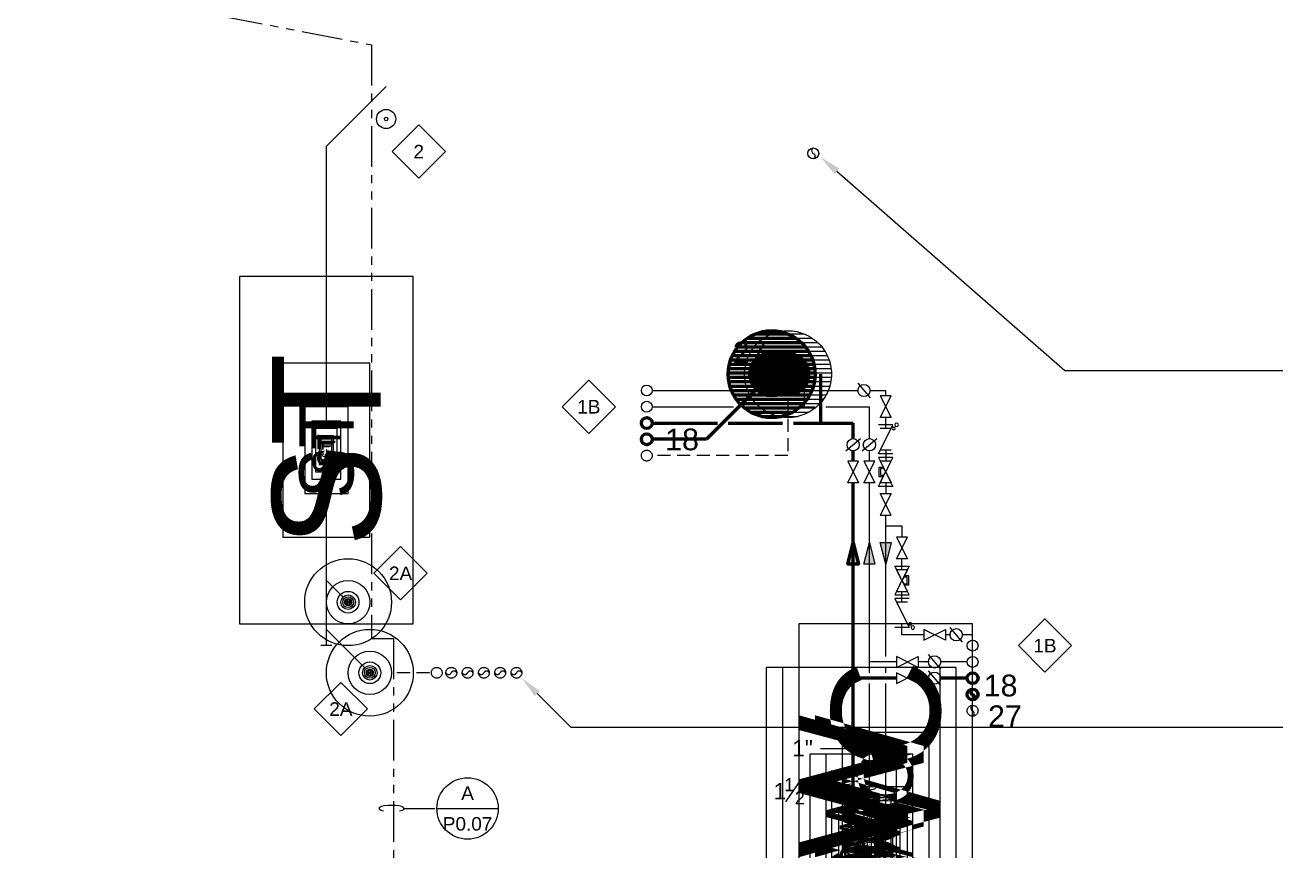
# Model space of a CAD drawing. Extents: x -3956 to 957, y -346 to 1886.
# Drawn here: x -780 to -88, y 494 to 951 of the extents above; entities that cross this region are included whole.
import ezdxf
from ezdxf.enums import TextEntityAlignment as Align

# ---------------------------------------------------------------- set-up
doc = ezdxf.new("R2010")
doc.units = 0
doc.header["$LTSCALE"] = 36
doc.header["$MEASUREMENT"] = 0
doc.linetypes.add('PHANTOM2', pattern=[1.25, 0.625, -0.125, 0.125, -0.125, 0.125, -0.125])
doc.linetypes.add('VENT', pattern=[0.3, 0.2, -0.1])
for name, color, linetype in [('G-ANNO-TEXT', 70, 'Continuous'), ('G-ANNO-TEXT @ 96', 70, 'Continuous'), ('P-GOIV-N @ 96', 3, 'VENT'), ('P-GV-N @ 96', 5, 'VENT'), ('P-HW-N', 1, 'Continuous'), ('P-HW-N @ 1 (1)', 1, 'Continuous'), ('P-HW-N @ 1 (2)', 1, 'Continuous'), ('P-HW-N @ 128', 1, 'Continuous'), ('P-HW-N @ 192', 1, 'Continuous'), ('P-HW-N @ 384', 1, 'Continuous'), ('P-HW-N @ 48', 1, 'Continuous'), ('P-HW-N @ 64', 1, 'Continuous'), ('P-HW-N @ 768', 1, 'Continuous'), ('P-HW-N @ 96', 1, 'Continuous'), ('P-HWC-N', 2, 'Continuous'), ('P-HWC-N @ 1 (1)', 2, 'Continuous'), ('P-HWC-N @ 1 (2)', 2, 'Continuous'), ('P-HWC-N @ 128', 2, 'Continuous'), ('P-HWC-N @ 192', 2, 'Continuous'), ('P-HWC-N @ 384', 2, 'Continuous'), ('P-HWC-N @ 48', 2, 'Continuous'), ('P-HWC-N @ 64', 2, 'Continuous'), ('P-HWC-N @ 768', 2, 'Continuous'), ('P-HWC-N @ 96', 2, 'Continuous'), ('P-SANV-N', 5, 'VENT'), ('P-SANV-N @ 1 (1)', 5, 'VENT'), ('P-SANV-N @ 1 (2)', 5, 'VENT'), ('P-SANV-N @ 12', 5, 'VENT'), ('P-SANV-N @ 128', 5, 'VENT'), ('P-SANV-N @ 16', 5, 'VENT'), ('P-SANV-N @ 192', 5, 'VENT'), ('P-SANV-N @ 2', 5, 'VENT'), ('P-SANV-N @ 24', 5, 'VENT'), ('P-SANV-N @ 384', 5, 'VENT'), ('P-SANV-N @ 4', 5, 'VENT'), ('P-SANV-N @ 48', 5, 'VENT'), ('P-SANV-N @ 64', 5, 'VENT'), ('P-SANV-N @ 768', 5, 'VENT'), ('P-SANV-N @ 8', 5, 'VENT'), ('P-SANV-N @ 96', 5, 'VENT'), ('P-STRM-N', 2, 'Continuous'), ('P-STRM-N @ 1 (1)', 2, 'Continuous'), ('P-STRM-N @ 1 (2)', 2, 'Continuous'), ('P-STRM-N @ 12', 2, 'Continuous'), ('P-STRM-N @ 128', 2, 'Continuous'), ('P-STRM-N @ 16', 2, 'Continuous'), ('P-STRM-N @ 192', 2, 'Continuous'), ('P-STRM-N @ 2', 2, 'Continuous'), ('P-STRM-N @ 24', 2, 'Continuous'), ('P-STRM-N @ 384', 2, 'Continuous'), ('P-STRM-N @ 4', 2, 'Continuous'), ('P-STRM-N @ 48', 2, 'Continuous'), ('P-STRM-N @ 64', 2, 'Continuous'), ('P-STRM-N @ 768', 2, 'Continuous'), ('P-STRM-N @ 8', 2, 'Continuous'), ('P-STRM-N @ 96', 2, 'Continuous')]:
    doc.layers.add(name, color=color, linetype=linetype)
for name, color, linetype, lineweight in [('P-CW-N', 4, 'Continuous', 60), ('P-CW-N @ 1 (1)', 4, 'Continuous', 60), ('P-CW-N @ 1 (2)', 4, 'Continuous', 60), ('P-CW-N @ 128', 4, 'Continuous', 60), ('P-CW-N @ 192', 4, 'Continuous', 60), ('P-CW-N @ 384', 4, 'Continuous', 60), ('P-CW-N @ 48', 4, 'Continuous', 60), ('P-CW-N @ 64', 4, 'Continuous', 60), ('P-CW-N @ 768', 4, 'Continuous', 60), ('P-CW-N @ 96', 4, 'Continuous', 60), ('P-SAN-N', 6, 'Continuous', 60), ('P-SAN-N @ 1 (1)', 6, 'Continuous', 60), ('P-SAN-N @ 1 (2)', 6, 'Continuous', 60), ('P-SAN-N @ 12', 6, 'Continuous', 60), ('P-SAN-N @ 128', 6, 'Continuous', 60), ('P-SAN-N @ 16', 6, 'Continuous', 60), ('P-SAN-N @ 192', 6, 'Continuous', 60), ('P-SAN-N @ 2', 6, 'Continuous', 60), ('P-SAN-N @ 24', 6, 'Continuous', 60), ('P-SAN-N @ 384', 6, 'Continuous', 60), ('P-SAN-N @ 4', 6, 'Continuous', 60), ('P-SAN-N @ 48', 6, 'Continuous', 60), ('P-SAN-N @ 64', 6, 'Continuous', 60), ('P-SAN-N @ 768', 6, 'Continuous', 60), ('P-SAN-N @ 8', 6, 'Continuous', 60), ('P-SAN-N @ 96', 6, 'Continuous', 60)]:
    doc.layers.add(name, color=color, linetype=linetype, lineweight=lineweight)
doc.layers.add('P-SAN-DFU', color=7, linetype='Continuous', plot=False)
doc.styles.add('Arial', font='arial.ttf')

# ---------------------------------------------------------------- blocks, each defined once
blk = doc.blocks.new('*U7')
blk.add_circle((0, 0), 0.03125)
blk = doc.blocks.new('*U18')
blk.add_lwpolyline([(0, 0.0311, 0.634258), (0, 0, -0.634258), (0, -0.0311)], format="xyb")
blk.add_circle((0, 0), 0.0312)
blk = doc.blocks.new('DIAMOND TAG')
blk.add_lwpolyline([(0, -0.1533), (0.1533, 0), (0, 0.1533), (-0.1533, 0)], close=True)
at = {"style": 'Arial'}
blk.add_attdef('XXX', text='', height=0.0781, dxfattribs=at).set_placement((0, 0), align=Align.MIDDLE)
blk = doc.blocks.new('*U6')
h = blk.add_hatch()
h.set_pattern_fill('ANSI31', color=256, scale=0.025, angle=135)
edge = h.paths.add_edge_path()
edge.add_arc((0, 0), 0.03125, 0, 360)
blk.add_circle((0, 0), 0.03125)
blk = doc.blocks.new('*U1521')
at = {"layer": 'P-SAN-N @ 1 (1)'}
blk.add_blockref('*U6', (-367, 757.74), dxfattribs=at)
at = {"layer": 'P-SAN-N @ 1 (2)'}
blk.add_blockref('*U6', (-367, 757.74), dxfattribs=at)
at = {"layer": 'P-SAN-N @ 12', "xscale": 12, "yscale": 12, "zscale": 12}
blk.add_blockref('*U6', (-367, 757.74), dxfattribs=at)
at = {"layer": 'P-SAN-N @ 128', "xscale": 128, "yscale": 128, "zscale": 128}
blk.add_blockref('*U6', (-367, 757.74), dxfattribs=at)
at = {"layer": 'P-SAN-N @ 16', "xscale": 16, "yscale": 16, "zscale": 16}
blk.add_blockref('*U6', (-367, 757.74), dxfattribs=at)
at = {"layer": 'P-SAN-N @ 192', "xscale": 192, "yscale": 192, "zscale": 192}
blk.add_blockref('*U6', (-367, 757.74), dxfattribs=at)
at = {"layer": 'P-SAN-N @ 2', "xscale": 2, "yscale": 2, "zscale": 2}
blk.add_blockref('*U6', (-367, 757.74), dxfattribs=at)
at = {"layer": 'P-SAN-N @ 24', "xscale": 24, "yscale": 24, "zscale": 24}
blk.add_blockref('*U6', (-367, 757.74), dxfattribs=at)
at = {"layer": 'P-SAN-N @ 384', "xscale": 384, "yscale": 384, "zscale": 384}
blk.add_blockref('*U6', (-367, 757.74), dxfattribs=at)
at = {"layer": 'P-SAN-N @ 4', "xscale": 4, "yscale": 4, "zscale": 4}
blk.add_blockref('*U6', (-367, 757.74), dxfattribs=at)
at = {"layer": 'P-SAN-N @ 48', "xscale": 48, "yscale": 48, "zscale": 48}
blk.add_blockref('*U6', (-367, 757.74), dxfattribs=at)
at = {"layer": 'P-SAN-N @ 64', "xscale": 64, "yscale": 64, "zscale": 64}
blk.add_blockref('*U6', (-367, 757.74), dxfattribs=at)
at = {"layer": 'P-SAN-N @ 768', "xscale": 768, "yscale": 768, "zscale": 768}
blk.add_blockref('*U6', (-367, 757.74), dxfattribs=at)
at = {"layer": 'P-SAN-N @ 8', "xscale": 8, "yscale": 8, "zscale": 8}
blk.add_blockref('*U6', (-367, 757.74), dxfattribs=at)
at = {"layer": 'P-SAN-N @ 96', "xscale": 96, "yscale": 96, "zscale": 96}
blk.add_blockref('*U6', (-367, 757.74), dxfattribs=at)
blk = doc.blocks.new('*U1522')
at = {"layer": 'P-SANV-N @ 1 (1)'}
blk.add_blockref('*U6', (-358, 757.74), dxfattribs=at)
at = {"layer": 'P-SANV-N @ 1 (2)'}
blk.add_blockref('*U6', (-358, 757.74), dxfattribs=at)
at = {"layer": 'P-SANV-N @ 12', "xscale": 12, "yscale": 12, "zscale": 12}
blk.add_blockref('*U6', (-358, 757.74), dxfattribs=at)
at = {"layer": 'P-SANV-N @ 128', "xscale": 128, "yscale": 128, "zscale": 128}
blk.add_blockref('*U6', (-358, 757.74), dxfattribs=at)
at = {"layer": 'P-SANV-N @ 16', "xscale": 16, "yscale": 16, "zscale": 16}
blk.add_blockref('*U6', (-358, 757.74), dxfattribs=at)
at = {"layer": 'P-SANV-N @ 192', "xscale": 192, "yscale": 192, "zscale": 192}
blk.add_blockref('*U6', (-358, 757.74), dxfattribs=at)
at = {"layer": 'P-SANV-N @ 2', "xscale": 2, "yscale": 2, "zscale": 2}
blk.add_blockref('*U6', (-358, 757.74), dxfattribs=at)
at = {"layer": 'P-SANV-N @ 24', "xscale": 24, "yscale": 24, "zscale": 24}
blk.add_blockref('*U6', (-358, 757.74), dxfattribs=at)
at = {"layer": 'P-SANV-N @ 384', "xscale": 384, "yscale": 384, "zscale": 384}
blk.add_blockref('*U6', (-358, 757.74), dxfattribs=at)
at = {"layer": 'P-SANV-N @ 4', "xscale": 4, "yscale": 4, "zscale": 4}
blk.add_blockref('*U6', (-358, 757.74), dxfattribs=at)
at = {"layer": 'P-SANV-N @ 48', "xscale": 48, "yscale": 48, "zscale": 48}
blk.add_blockref('*U6', (-358, 757.74), dxfattribs=at)
at = {"layer": 'P-SANV-N @ 64', "xscale": 64, "yscale": 64, "zscale": 64}
blk.add_blockref('*U6', (-358, 757.74), dxfattribs=at)
at = {"layer": 'P-SANV-N @ 768', "xscale": 768, "yscale": 768, "zscale": 768}
blk.add_blockref('*U6', (-358, 757.74), dxfattribs=at)
at = {"layer": 'P-SANV-N @ 8', "xscale": 8, "yscale": 8, "zscale": 8}
blk.add_blockref('*U6', (-358, 757.74), dxfattribs=at)
at = {"layer": 'P-SANV-N @ 96', "xscale": 96, "yscale": 96, "zscale": 96}
blk.add_blockref('*U6', (-358, 757.74), dxfattribs=at)
blk = doc.blocks.new('*U87')
at = {"linetype": 'Continuous'}
blk.add_lwpolyline([(0.0625, 0.0625, 0, 0.0273, 0), (0.0041, 0.0625, 0, 0, 0), (0.0041, 0.0625, 0, 0, 0), (-0.0625, 0.0625, 0, 0, 0)], format="xyseb", dxfattribs=at)
blk.add_lwpolyline([(0.0625, 0.0312), (0.0625, -0.0312), (-0.0625, 0.0312), (-0.0625, -0.0312)], dxfattribs=at)
blk.add_circle((-0.0625, 0.0469), 0.00781, dxfattribs=at)
blk = doc.blocks.new('*U1525')
at = {"layer": 'P-HWC-N @ 128', "xscale": -128, "yscale": 128, "zscale": 128, "rotation": 270}
blk.add_blockref('*U87', (-295, 625.74), dxfattribs=at)
at = {"layer": 'P-HWC-N @ 96', "xscale": -96, "yscale": 96, "zscale": 96, "rotation": 270}
blk.add_blockref('*U87', (-295, 625.74), dxfattribs=at)
blk = doc.blocks.new('*U32')
at = {"linetype": 'Continuous'}
for points in [[(-0.0195, -0.0098), (-0.0625, -0.0313), (-0.0625, 0.0312), (-0.0195, 0.0098)], [(-0.0195, 0.0098), (-0.0195, 0.0293), (0.0195, 0.0293), (0.0195, 0.0098)], [(-0.0195, -0.0098), (0, 0), (-0.0195, 0.0098)], [(0.0195, 0.0098), (0, 0), (0.0195, -0.0098)], [(0.0195, -0.0098), (0.0625, -0.0313), (0.0625, 0.0312), (0.0195, 0.0098)]]:
    blk.add_lwpolyline(points, dxfattribs=at)
blk = doc.blocks.new('*U1526')
at = {"layer": 'P-HWC-N @ 128', "xscale": -128, "yscale": 128, "zscale": 128, "rotation": 270.0000005390557}
blk.add_blockref('*U32', (-295, 643.74), dxfattribs=at)
at = {"layer": 'P-HWC-N @ 96', "xscale": -96, "yscale": 96, "zscale": 96, "rotation": 270.0000005390557}
blk.add_blockref('*U32', (-295, 643.74), dxfattribs=at)
blk = doc.blocks.new('*U31')
at = {"linetype": 'Continuous'}
blk.add_lwpolyline([(-0.0625, 0.0625, 0, 0.0273, 0), (-0.0041, 0.0625, 0, 0, 0), (-0.0041, 0.0625, 0, 0, 0), (0.0625, 0.0625, 0, 0, 0)], format="xyseb", dxfattribs=at)
blk.add_lwpolyline([(-0.0625, 0.0312), (-0.0625, -0.0312), (0.0625, 0.0312), (0.0625, -0.0312)], dxfattribs=at)
blk.add_circle((0.0625, 0.0469), 0.00781, dxfattribs=at)
blk = doc.blocks.new('*U1527')
at = {"layer": 'P-HWC-N @ 128', "xscale": -128, "yscale": 128, "zscale": 128, "rotation": 270}
blk.add_blockref('*U31', (-304, 721.74), dxfattribs=at)
at = {"layer": 'P-HWC-N @ 96', "xscale": -96, "yscale": 96, "zscale": 96, "rotation": 270}
blk.add_blockref('*U31', (-304, 721.74), dxfattribs=at)
blk = doc.blocks.new('*U1528')
at = {"layer": 'P-HWC-N @ 128', "xscale": -128, "yscale": 128, "zscale": 128, "rotation": 90.00000053905568}
blk.add_blockref('*U32', (-304, 703.74), dxfattribs=at)
at = {"layer": 'P-HWC-N @ 96', "xscale": -96, "yscale": 96, "zscale": 96, "rotation": 90.00000053905568}
blk.add_blockref('*U32', (-304, 703.74), dxfattribs=at)
blk = doc.blocks.new('*U15')
at = {"layer": 'DEFPOINTS'}
blk.add_lwpolyline([(-0.15625, -0.0625), (0.15625, -0.0625), (0.15625, 0.0625), (-0.15625, 0.0625)], close=True, dxfattribs=at)
at = {"style": 'Arial'}
blk.add_text('HWC', height=0.078125, dxfattribs=at).set_placement((0, 0), align=Align.MIDDLE)
blk = doc.blocks.new('*U1531')
at = {"layer": 'P-HWC-N @ 1 (1)', "linetype": 'ByBlock', "lineweight": -2, "rotation": 90}
blk.add_blockref('*U15', (-304, 499.74), dxfattribs=at)
at = {"layer": 'P-HWC-N @ 1 (2)', "linetype": 'ByBlock', "lineweight": -2, "rotation": 90}
blk.add_blockref('*U15', (-304, 499.74), dxfattribs=at)
at = {"layer": 'P-HWC-N @ 128', "linetype": 'ByBlock', "lineweight": -2, "xscale": 128, "yscale": 128, "zscale": 128, "rotation": 90}
blk.add_blockref('*U15', (-304, 499.74), dxfattribs=at)
at = {"layer": 'P-HWC-N @ 192', "linetype": 'ByBlock', "lineweight": -2, "xscale": 192, "yscale": 192, "zscale": 192, "rotation": 90}
blk.add_blockref('*U15', (-304, 499.74), dxfattribs=at)
at = {"layer": 'P-HWC-N @ 384', "linetype": 'ByBlock', "lineweight": -2, "xscale": 384, "yscale": 384, "zscale": 384, "rotation": 90}
blk.add_blockref('*U15', (-304, 499.74), dxfattribs=at)
at = {"layer": 'P-HWC-N @ 48', "linetype": 'ByBlock', "lineweight": -2, "xscale": 48, "yscale": 48, "zscale": 48, "rotation": 90}
blk.add_blockref('*U15', (-304, 499.74), dxfattribs=at)
at = {"layer": 'P-HWC-N @ 64', "linetype": 'ByBlock', "lineweight": -2, "xscale": 64, "yscale": 64, "zscale": 64, "rotation": 90}
blk.add_blockref('*U15', (-304, 499.74), dxfattribs=at)
at = {"layer": 'P-HWC-N @ 768', "linetype": 'ByBlock', "lineweight": -2, "xscale": 768, "yscale": 768, "zscale": 768, "rotation": 90}
blk.add_blockref('*U15', (-304, 499.74), dxfattribs=at)
at = {"layer": 'P-HWC-N @ 96', "linetype": 'ByBlock', "lineweight": -2, "xscale": 96, "yscale": 96, "zscale": 96, "rotation": 90}
blk.add_blockref('*U15', (-304, 499.74), dxfattribs=at)
blk = doc.blocks.new('*U10')
at = {"layer": 'DEFPOINTS'}
blk.add_lwpolyline([(-0.125, -0.0625), (0.125, -0.0625), (0.125, 0.0625), (-0.125, 0.0625)], close=True, dxfattribs=at)
at = {"style": 'Arial'}
blk.add_text('CW', height=0.078125, dxfattribs=at).set_placement((0, 0), align=Align.MIDDLE)
blk = doc.blocks.new('*U1532')
at = {"layer": 'P-CW-N @ 1 (1)', "linetype": 'ByBlock', "lineweight": -2, "rotation": 90}
blk.add_blockref('*U10', (-322, 499.74), dxfattribs=at)
at = {"layer": 'P-CW-N @ 1 (2)', "linetype": 'ByBlock', "lineweight": -2, "rotation": 90}
blk.add_blockref('*U10', (-322, 499.74), dxfattribs=at)
at = {"layer": 'P-CW-N @ 128', "linetype": 'ByBlock', "lineweight": -2, "xscale": 128, "yscale": 128, "zscale": 128, "rotation": 90}
blk.add_blockref('*U10', (-322, 499.74), dxfattribs=at)
at = {"layer": 'P-CW-N @ 192', "linetype": 'ByBlock', "lineweight": -2, "xscale": 192, "yscale": 192, "zscale": 192, "rotation": 90}
blk.add_blockref('*U10', (-322, 499.74), dxfattribs=at)
at = {"layer": 'P-CW-N @ 384', "linetype": 'ByBlock', "lineweight": -2, "xscale": 384, "yscale": 384, "zscale": 384, "rotation": 90}
blk.add_blockref('*U10', (-322, 499.74), dxfattribs=at)
at = {"layer": 'P-CW-N @ 48', "linetype": 'ByBlock', "lineweight": -2, "xscale": 48, "yscale": 48, "zscale": 48, "rotation": 90}
blk.add_blockref('*U10', (-322, 499.74), dxfattribs=at)
at = {"layer": 'P-CW-N @ 64', "linetype": 'ByBlock', "lineweight": -2, "xscale": 64, "yscale": 64, "zscale": 64, "rotation": 90}
blk.add_blockref('*U10', (-322, 499.74), dxfattribs=at)
at = {"layer": 'P-CW-N @ 768', "linetype": 'ByBlock', "lineweight": -2, "xscale": 768, "yscale": 768, "zscale": 768, "rotation": 90}
blk.add_blockref('*U10', (-322, 499.74), dxfattribs=at)
at = {"layer": 'P-CW-N @ 96', "linetype": 'ByBlock', "lineweight": -2, "xscale": 96, "yscale": 96, "zscale": 96, "rotation": 90}
blk.add_blockref('*U10', (-322, 499.74), dxfattribs=at)
blk = doc.blocks.new('*U39')
at = {"layer": 'DEFPOINTS'}
blk.add_lwpolyline([(-0.125, -0.0625), (0.125, -0.0625), (0.125, 0.0625), (-0.125, 0.0625)], close=True, dxfattribs=at)
at = {"style": 'Arial'}
blk.add_text('HW', height=0.078125, dxfattribs=at).set_placement((0, 0), align=Align.MIDDLE)
blk = doc.blocks.new('*U1533')
at = {"layer": 'P-HW-N @ 1 (1)', "linetype": 'ByBlock', "lineweight": -2, "rotation": 90}
blk.add_blockref('*U39', (-313, 499.74), dxfattribs=at)
at = {"layer": 'P-HW-N @ 1 (2)', "linetype": 'ByBlock', "lineweight": -2, "rotation": 90}
blk.add_blockref('*U39', (-313, 499.74), dxfattribs=at)
at = {"layer": 'P-HW-N @ 128', "linetype": 'ByBlock', "lineweight": -2, "xscale": 128, "yscale": 128, "zscale": 128, "rotation": 90}
blk.add_blockref('*U39', (-313, 499.74), dxfattribs=at)
at = {"layer": 'P-HW-N @ 192', "linetype": 'ByBlock', "lineweight": -2, "xscale": 192, "yscale": 192, "zscale": 192, "rotation": 90}
blk.add_blockref('*U39', (-313, 499.74), dxfattribs=at)
at = {"layer": 'P-HW-N @ 384', "linetype": 'ByBlock', "lineweight": -2, "xscale": 384, "yscale": 384, "zscale": 384, "rotation": 90}
blk.add_blockref('*U39', (-313, 499.74), dxfattribs=at)
at = {"layer": 'P-HW-N @ 48', "linetype": 'ByBlock', "lineweight": -2, "xscale": 48, "yscale": 48, "zscale": 48, "rotation": 90}
blk.add_blockref('*U39', (-313, 499.74), dxfattribs=at)
at = {"layer": 'P-HW-N @ 64', "linetype": 'ByBlock', "lineweight": -2, "xscale": 64, "yscale": 64, "zscale": 64, "rotation": 90}
blk.add_blockref('*U39', (-313, 499.74), dxfattribs=at)
at = {"layer": 'P-HW-N @ 768', "linetype": 'ByBlock', "lineweight": -2, "xscale": 768, "yscale": 768, "zscale": 768, "rotation": 90}
blk.add_blockref('*U39', (-313, 499.74), dxfattribs=at)
at = {"layer": 'P-HW-N @ 96', "linetype": 'ByBlock', "lineweight": -2, "xscale": 96, "yscale": 96, "zscale": 96, "rotation": 90}
blk.add_blockref('*U39', (-313, 499.74), dxfattribs=at)
blk = doc.blocks.new('DRAIN')
at = {"linetype": 'Continuous'}
blk.add_circle((0, 0), 0.0553, dxfattribs=at)
at = {"color": 7, "linetype": 'Continuous'}
blk.add_circle((0, 0), 0.01, dxfattribs=at)
blk = doc.blocks.new('*U1589')
at = {"layer": 'P-STRM-N @ 1 (1)'}
blk.add_blockref('*U7', (-589, 592.74), dxfattribs=at)
at = {"layer": 'P-STRM-N @ 1 (2)'}
blk.add_blockref('*U7', (-589, 592.74), dxfattribs=at)
at = {"layer": 'P-STRM-N @ 12', "xscale": 12, "yscale": 12, "zscale": 12}
blk.add_blockref('*U7', (-589, 592.74), dxfattribs=at)
at = {"layer": 'P-STRM-N @ 128', "xscale": 128, "yscale": 128, "zscale": 128}
blk.add_blockref('*U7', (-589, 592.74), dxfattribs=at)
at = {"layer": 'P-STRM-N @ 16', "xscale": 16, "yscale": 16, "zscale": 16}
blk.add_blockref('*U7', (-589, 592.74), dxfattribs=at)
at = {"layer": 'P-STRM-N @ 192', "xscale": 192, "yscale": 192, "zscale": 192}
blk.add_blockref('*U7', (-589, 592.74), dxfattribs=at)
at = {"layer": 'P-STRM-N @ 2', "xscale": 2, "yscale": 2, "zscale": 2}
blk.add_blockref('*U7', (-589, 592.74), dxfattribs=at)
at = {"layer": 'P-STRM-N @ 24', "xscale": 24, "yscale": 24, "zscale": 24}
blk.add_blockref('*U7', (-589, 592.74), dxfattribs=at)
at = {"layer": 'P-STRM-N @ 384', "xscale": 384, "yscale": 384, "zscale": 384}
blk.add_blockref('*U7', (-589, 592.74), dxfattribs=at)
at = {"layer": 'P-STRM-N @ 4', "xscale": 4, "yscale": 4, "zscale": 4}
blk.add_blockref('*U7', (-589, 592.74), dxfattribs=at)
at = {"layer": 'P-STRM-N @ 48', "xscale": 48, "yscale": 48, "zscale": 48}
blk.add_blockref('*U7', (-589, 592.74), dxfattribs=at)
at = {"layer": 'P-STRM-N @ 64', "xscale": 64, "yscale": 64, "zscale": 64}
blk.add_blockref('*U7', (-589, 592.74), dxfattribs=at)
at = {"layer": 'P-STRM-N @ 768', "xscale": 768, "yscale": 768, "zscale": 768}
blk.add_blockref('*U7', (-589, 592.74), dxfattribs=at)
at = {"layer": 'P-STRM-N @ 8', "xscale": 8, "yscale": 8, "zscale": 8}
blk.add_blockref('*U7', (-589, 592.74), dxfattribs=at)
at = {"layer": 'P-STRM-N @ 96', "xscale": 96, "yscale": 96, "zscale": 96}
blk.add_blockref('*U7', (-589, 592.74), dxfattribs=at)
blk = doc.blocks.new('*U1590')
at = {"layer": 'P-STRM-N @ 1 (1)'}
blk.add_blockref('*U7', (-601, 631.74), dxfattribs=at)
at = {"layer": 'P-STRM-N @ 1 (2)'}
blk.add_blockref('*U7', (-601, 631.74), dxfattribs=at)
at = {"layer": 'P-STRM-N @ 12', "xscale": 12, "yscale": 12, "zscale": 12}
blk.add_blockref('*U7', (-601, 631.74), dxfattribs=at)
at = {"layer": 'P-STRM-N @ 128', "xscale": 128, "yscale": 128, "zscale": 128}
blk.add_blockref('*U7', (-601, 631.74), dxfattribs=at)
at = {"layer": 'P-STRM-N @ 16', "xscale": 16, "yscale": 16, "zscale": 16}
blk.add_blockref('*U7', (-601, 631.74), dxfattribs=at)
at = {"layer": 'P-STRM-N @ 192', "xscale": 192, "yscale": 192, "zscale": 192}
blk.add_blockref('*U7', (-601, 631.74), dxfattribs=at)
at = {"layer": 'P-STRM-N @ 2', "xscale": 2, "yscale": 2, "zscale": 2}
blk.add_blockref('*U7', (-601, 631.74), dxfattribs=at)
at = {"layer": 'P-STRM-N @ 24', "xscale": 24, "yscale": 24, "zscale": 24}
blk.add_blockref('*U7', (-601, 631.74), dxfattribs=at)
at = {"layer": 'P-STRM-N @ 384', "xscale": 384, "yscale": 384, "zscale": 384}
blk.add_blockref('*U7', (-601, 631.74), dxfattribs=at)
at = {"layer": 'P-STRM-N @ 4', "xscale": 4, "yscale": 4, "zscale": 4}
blk.add_blockref('*U7', (-601, 631.74), dxfattribs=at)
at = {"layer": 'P-STRM-N @ 48', "xscale": 48, "yscale": 48, "zscale": 48}
blk.add_blockref('*U7', (-601, 631.74), dxfattribs=at)
at = {"layer": 'P-STRM-N @ 64', "xscale": 64, "yscale": 64, "zscale": 64}
blk.add_blockref('*U7', (-601, 631.74), dxfattribs=at)
at = {"layer": 'P-STRM-N @ 768', "xscale": 768, "yscale": 768, "zscale": 768}
blk.add_blockref('*U7', (-601, 631.74), dxfattribs=at)
at = {"layer": 'P-STRM-N @ 8', "xscale": 8, "yscale": 8, "zscale": 8}
blk.add_blockref('*U7', (-601, 631.74), dxfattribs=at)
at = {"layer": 'P-STRM-N @ 96', "xscale": 96, "yscale": 96, "zscale": 96}
blk.add_blockref('*U7', (-601, 631.74), dxfattribs=at)
blk = doc.blocks.new('*U64')
at = {"layer": 'DEFPOINTS'}
blk.add_lwpolyline([(-0.125, -0.0625), (0.125, -0.0625), (0.125, 0.0625), (-0.125, 0.0625)], close=True, dxfattribs=at)
at = {"style": 'Arial'}
blk.add_text('ST', height=0.078125, dxfattribs=at).set_placement((0, 0), align=Align.MIDDLE)
blk = doc.blocks.new('*U1592')
at = {"layer": 'P-STRM-N @ 1 (1)', "linetype": 'ByBlock', "lineweight": -2, "rotation": 90}
blk.add_blockref('*U64', (-613, 715.74), dxfattribs=at)
at = {"layer": 'P-STRM-N @ 1 (2)', "linetype": 'ByBlock', "lineweight": -2, "rotation": 90}
blk.add_blockref('*U64', (-613, 715.74), dxfattribs=at)
at = {"layer": 'P-STRM-N @ 128', "linetype": 'ByBlock', "lineweight": -2, "xscale": 128, "yscale": 128, "zscale": 128, "rotation": 90}
blk.add_blockref('*U64', (-613, 715.74), dxfattribs=at)
at = {"layer": 'P-STRM-N @ 192', "linetype": 'ByBlock', "lineweight": -2, "xscale": 192, "yscale": 192, "zscale": 192, "rotation": 90}
blk.add_blockref('*U64', (-613, 715.74), dxfattribs=at)
at = {"layer": 'P-STRM-N @ 384', "linetype": 'ByBlock', "lineweight": -2, "xscale": 384, "yscale": 384, "zscale": 384, "rotation": 90}
blk.add_blockref('*U64', (-613, 715.74), dxfattribs=at)
at = {"layer": 'P-STRM-N @ 48', "linetype": 'ByBlock', "lineweight": -2, "xscale": 48, "yscale": 48, "zscale": 48, "rotation": 90}
blk.add_blockref('*U64', (-613, 715.74), dxfattribs=at)
at = {"layer": 'P-STRM-N @ 64', "linetype": 'ByBlock', "lineweight": -2, "xscale": 64, "yscale": 64, "zscale": 64, "rotation": 90}
blk.add_blockref('*U64', (-613, 715.74), dxfattribs=at)
at = {"layer": 'P-STRM-N @ 768', "linetype": 'ByBlock', "lineweight": -2, "xscale": 768, "yscale": 768, "zscale": 768, "rotation": 90}
blk.add_blockref('*U64', (-613, 715.74), dxfattribs=at)
at = {"layer": 'P-STRM-N @ 96', "linetype": 'ByBlock', "lineweight": -2, "xscale": 96, "yscale": 96, "zscale": 96, "rotation": 90}
blk.add_blockref('*U64', (-613, 715.74), dxfattribs=at)
blk = doc.blocks.new('PIPE-PLAN')
at = {"linetype": 'Continuous'}
for p, q in [((-0.09375, -0.03125), (-0.09375, 0.03125)), ((-0.09375, 0), (0, 0))]:
    blk.add_line(p, q, dxfattribs=at)
blk = doc.blocks.new('RISER TAG')
blk.add_line((-0.1766, 0), (0.1766, 0))
blk.add_circle((0, 0), 0.1766)
at = {"style": 'Arial'}
for p in [(0, 0.0883), (0, -0.0883)]:
    blk.add_attdef('X', text='', height=0.0781, dxfattribs=at).set_placement(p, align=Align.MIDDLE_CENTER)
blk = doc.blocks.new('*U108')
blk.add_hatch(color=256).paths.add_polyline_path([(-0.125, 0), (0, -0.03125), (0, 0.03125)])
blk.add_lwpolyline([(-0.125, 0), (0, 0.03125), (0, -0.03125), (-0.125, 0)])
blk = doc.blocks.new('LeaderNoteBlock')
blk.add_ellipse((0, 0), major_axis=(1, 0), ratio=0.25, start_param=5.387521, end_param=10.320443)

msp = doc.modelspace()

# ---------------------------------------------------------------- linework, layer by layer
at = {"color": 7, "linetype": 'Continuous'}
for p, q in [((-319.37, 752.77), (-312.63, 744.72)), ((-326.03, 715.37), (-317.97, 722.11)), ((-317.03, 715.37), (-308.97, 722.11)), ((-261.63, 609.72), (-268.37, 617.77)), ((-273.63, 594.72), (-280.37, 602.77)), ((-273.63, 585.72), (-280.37, 593.77))]:
    msp.add_line(p, q, dxfattribs=at)
at = {"linetype": 'Continuous'}
for points in [[(-301, 733.74), (-307, 733.74), (-301, 745.74), (-307, 745.74), (-301, 733.74)], [(-319, 697.74), (-325, 697.74), (-319, 709.74), (-325, 709.74), (-319, 697.74)], [(-310, 697.74), (-316, 697.74), (-310, 709.74), (-316, 709.74), (-310, 697.74)], [(-307, 691.74), (-301, 691.74), (-307, 679.74), (-301, 679.74), (-307, 691.74)], [(-292, 655.74), (-298, 655.74), (-292, 667.74), (-298, 667.74), (-292, 655.74)], [(-271, 616.74), (-271, 610.74), (-283, 616.74), (-283, 610.74), (-271, 616.74)], [(-286, 601.74), (-286, 595.74), (-298, 601.74), (-298, 595.74), (-286, 601.74)], [(-286, 592.74), (-286, 586.74), (-298, 592.74), (-298, 586.74), (-286, 592.74)]]:
    msp.add_lwpolyline(points, dxfattribs=at)
for centre in [(-316, 748.74), (-322, 718.74), (-313, 718.74), (-265, 613.74), (-277, 598.74), (-277, 589.74)]:
    msp.add_circle(centre, 3.38, dxfattribs=at)
at = {"layer": 'G-ANNO-TEXT', "linetype": 'PHANTOM2'}
for p, q in [((-1024, 1023.74), (-588, 939.74)), ((-588, 939.74), (-588, 611.74)), ((-588, 611.74), (-576, 611.74)), ((-576, 611.74), (-576, 415.74))]:
    msp.add_line(p, q, dxfattribs=at)
at = {"layer": 'G-ANNO-TEXT'}
for p, q in [((-359.25, 521.42), (-350.99, 533.21)), ((-326, 529.74), (-340, 529.74)), ((-570, 517.74), (-556, 517.74)), ((-556, 517.74), (-553, 517.74))]:
    msp.add_line(p, q, dxfattribs=at)
for points in [[(-330.96, 869.85), (-205, 759.74), (32, 759.74)], [(-496.51, 581.26), (-478, 562.74), (32, 562.74)], [(-307, 550.74), (-337, 550.74), (-340, 550.74)]]:
    msp.add_lwpolyline(points, dxfattribs=at)
for centre, major_axis, start_param, end_param in [((-317.5, 529.74), (-8.5, 0), 5.480171, 10.227792), ((-577, 517.74), (7, 0), 5.402002, 10.305962)]:
    msp.add_ellipse(centre, major_axis=major_axis, ratio=0.25, start_param=start_param, end_param=end_param, dxfattribs=at)
for points in [[(-332.28, 868.34), (-340, 877.74), (-329.65, 871.35)], [(-497.93, 579.84), (-505, 589.74), (-495.1, 582.67)]]:
    msp.add_solid(points, dxfattribs=at)
at = {"layer": 'P-CW-N'}
for p, q in [((-340, 757.74), (-340, 730.74)), ((-433, 730.74), (-397, 730.74)), ((-391, 730.74), (-361, 730.74)), ((-355, 730.74), (-322, 730.74)), ((-322, 721.74), (-322, 730.74)), ((-322, 709.74), (-322, 715.74)), ((-322, 511.74), (-322, 697.74)), ((-298, 589.74), (-322, 589.74)), ((-280, 589.74), (-286, 589.74)), ((-259, 589.74), (-274, 589.74))]:
    msp.add_line(p, q, dxfattribs=at)
at = {"layer": 'P-HW-N'}
for p, q in [((-349, 757.74), (-349, 739.74)), ((-433, 739.74), (-388, 739.74)), ((-382, 739.74), (-361, 739.74)), ((-355, 739.74), (-343, 739.74)), ((-337, 739.74), (-313, 739.74)), ((-313, 721.74), (-313, 739.74)), ((-313, 709.74), (-313, 715.74)), ((-313, 592.74), (-313, 697.74)), ((-298, 598.74), (-313, 598.74)), ((-280, 598.74), (-286, 598.74)), ((-259, 598.74), (-274, 598.74)), ((-313, 511.74), (-313, 586.74))]:
    msp.add_line(p, q, dxfattribs=at)
at = {"layer": 'P-HWC-N'}
for p, q in [((-433, 748.74), (-379, 748.74)), ((-373, 748.74), (-361, 748.74)), ((-355, 748.74), (-352, 748.74)), ((-346, 748.74), (-343, 748.74)), ((-337, 748.74), (-319, 748.74)), ((-313, 748.74), (-304, 748.74)), ((-304, 745.74), (-304, 748.74)), ((-304, 727.74), (-304, 733.74)), ((-304, 715.74), (-304, 709.74)), ((-304, 697.74), (-304, 691.74)), ((-304, 601.74), (-304, 679.74)), ((-295, 673.74), (-304, 673.74)), ((-295, 673.74), (-295, 667.74)), ((-295, 649.74), (-295, 655.74)), ((-295, 631.74), (-295, 637.74)), ((-295, 613.74), (-295, 619.74)), ((-283, 613.74), (-295, 613.74)), ((-268, 613.74), (-271, 613.74)), ((-256, 613.74), (-262, 613.74)), ((-256, 610.74), (-256, 613.74)), ((-304, 592.74), (-304, 595.74)), ((-304, 514.72), (-304, 586.74))]:
    msp.add_line(p, q, dxfattribs=at)
at = {"layer": 'P-SAN-N'}
for p, q in [((-367, 757.74), (-403, 721.74)), ((-403, 721.74), (-433, 721.74))]:
    msp.add_line(p, q, dxfattribs=at)
at = {"layer": 'P-SANV-N'}
for p, q in [((-358, 754.74), (-358, 712.74)), ((-358, 712.74), (-433, 712.74)), ((-556, 592.74), (-577, 592.74))]:
    msp.add_line(p, q, dxfattribs=at)
at = {"layer": 'P-STRM-N'}
for p, q in [((-613, 883.74), (-580, 916.74)), ((-613, 727.74), (-613, 883.74)), ((-613, 616.74), (-613, 703.74)), ((-604, 634.74), (-613, 643.74)), ((-592, 595.74), (-613, 616.74))]:
    msp.add_line(p, q, dxfattribs=at)

# ---------------------------------------------------------------- block references
at = {"layer": 'G-ANNO-TEXT', "xscale": 3, "yscale": 3, "zscale": 3}
msp.add_blockref('LeaderNoteBlock', (-304, 550.74), dxfattribs=at)
at = {"layer": 'G-ANNO-TEXT @ 96'}
ref = msp.add_blockref('DIAMOND TAG', (-562, 880.74), dxfattribs=dict(at, xscale=96, yscale=96, zscale=96, rotation=180))
ref.add_attrib('XXX', '2', dxfattribs={"layer": '0', "height": 7.5, "style": 'Arial'}).set_placement((-562, 880.74), align=Align.MIDDLE)
at = {"layer": 'G-ANNO-TEXT @ 96', "xscale": 96, "yscale": 96, "zscale": 96}
for p, values in [((-468, 739.74), {'XXX': '1B'}), ((-572, 647.74), {'XXX': '2A'}), ((-216, 607.74), {'XXX': '1B'}), ((-605, 572.74), {'XXX': '2A'})]:
    msp.add_blockref('DIAMOND TAG', p, dxfattribs=at).add_auto_attribs(values)
at = {"layer": 'G-ANNO-TEXT @ 96'}
ref = msp.add_blockref('RISER TAG', (-535, 517.74), dxfattribs=dict(at, xscale=96, yscale=96, zscale=96))
ref.add_attrib('X', 'A', dxfattribs={"layer": '0', "height": 7.5, "style": 'Arial'}).set_placement((-535, 526.22), align=Align.MIDDLE_CENTER)
ref.add_attrib('X', 'P0.07', dxfattribs={"layer": '0', "height": 7.5, "style": 'Arial'}).set_placement((-535, 509.27), align=Align.MIDDLE_CENTER)
at = {"layer": 'P-CW-N'}
msp.add_blockref('*U1532', (0, 0), dxfattribs=at)
at = {"layer": 'P-CW-N @ 96', "xscale": 96, "yscale": 96, "zscale": 96}
for p in [(-436, 730.74), (-256, 589.74)]:
    msp.add_blockref('*U7', p, dxfattribs=at)
at = {"layer": 'P-CW-N @ 96', "xscale": 96, "yscale": 96, "zscale": 96, "rotation": 270}
msp.add_blockref('*U108', (-322, 652.74), dxfattribs=at)
at = {"layer": 'P-GOIV-N @ 96', "xscale": 96, "yscale": 96, "zscale": 96, "rotation": 90}
for p in [(-544, 592.74), (-535, 592.74), (-526, 592.74), (-517, 592.74)]:
    msp.add_blockref('*U18', p, dxfattribs=at)
at = {"layer": 'P-GV-N @ 96', "xscale": 96, "yscale": 96, "zscale": 96, "rotation": 90}
msp.add_blockref('*U18', (-508, 592.74), dxfattribs=at)
at = {"layer": 'P-HW-N'}
msp.add_blockref('*U1533', (0, 0), dxfattribs=at)
at = {"layer": 'P-HW-N @ 96', "xscale": 96, "yscale": 96, "zscale": 96}
for p in [(-436, 739.74), (-256, 598.74)]:
    msp.add_blockref('*U7', p, dxfattribs=at)
at = {"layer": 'P-HW-N @ 96', "xscale": 96, "yscale": 96, "zscale": 96, "rotation": 270}
msp.add_blockref('*U108', (-313, 652.74), dxfattribs=at)
at = {"layer": 'P-HWC-N'}
for name in ['*U1527', '*U1528', '*U1526', '*U1525', '*U1531']:
    msp.add_blockref(name, (0, 0), dxfattribs=at)
at = {"layer": 'P-HWC-N @ 96', "xscale": 96, "yscale": 96, "zscale": 96}
for name, p, rotation in [('*U7', (-436, 748.74), 180), ('*U108', (-304, 664.74), 89.99999999999999), ('*U7', (-256, 607.74), 180)]:
    msp.add_blockref(name, p, dxfattribs=dict(at, rotation=rotation))
at = {"layer": 'P-SAN-N'}
msp.add_blockref('*U1521', (0, 0), dxfattribs=at)
at = {"layer": 'P-SAN-N @ 96', "xscale": 96, "yscale": 96, "zscale": 96}
for name, p in [('*U7', (-436, 721.74)), ('*U18', (-256, 580.74))]:
    msp.add_blockref(name, p, dxfattribs=at)
at = {"layer": 'P-SANV-N'}
msp.add_blockref('*U1522', (0, 0), dxfattribs=at)
at = {"layer": 'P-SANV-N @ 96', "xscale": 96, "yscale": 96, "zscale": 96}
for name, p in [('*U7', (-436, 712.74)), ('*U18', (-256, 571.74))]:
    msp.add_blockref(name, p, dxfattribs=at)
at = {"layer": 'P-SANV-N @ 96', "xscale": 96, "yscale": 96, "zscale": 96, "rotation": 90}
msp.add_blockref('*U7', (-552, 592.74), dxfattribs=at)
at = {"layer": 'P-STRM-N'}
for name in ['*U1592', '*U1590', '*U1589']:
    msp.add_blockref(name, (0, 0), dxfattribs=at)
at = {"layer": 'P-STRM-N @ 96', "xscale": 96, "yscale": 96, "zscale": 96}
for name, p in [('DRAIN', (-580, 898.74)), ('*U18', (-344, 879.74))]:
    msp.add_blockref(name, p, dxfattribs=at)
at = {"layer": 'P-STRM-N @ 96', "xscale": 96, "yscale": 96, "zscale": 96, "rotation": 90}
msp.add_blockref('PIPE-PLAN', (-613, 616.74), dxfattribs=at)

# ---------------------------------------------------------------- texts
at = {"layer": 'G-ANNO-TEXT', "style": 'Arial'}
for s, height, p in [('1"', 9, (-355.67, 546.51)), ('1', 7.2, (-360.07, 527.31)), ('1', 9, (-365.97, 522.81)), ('2', 7.2, (-354.22, 520.08)), ('"', 9, (-348.67, 522.81))]:
    msp.add_text(s, height=height, dxfattribs=at).set_placement(p)
at = {"layer": 'P-SAN-DFU', "style": 'Arial'}
for p in [(-388.49, 763.69), (-247.49, 562.69)]:
    msp.add_text('27', height=12, dxfattribs=at).set_placement(p)
at = {"layer": 'P-SAN-DFU', "color": 3, "style": 'Arial'}
for p in [(-425.83, 715.69), (-249.83, 579.69)]:
    msp.add_text('18', height=12, dxfattribs=at).set_placement(p)

doc.saveas('drawing.dxf')
